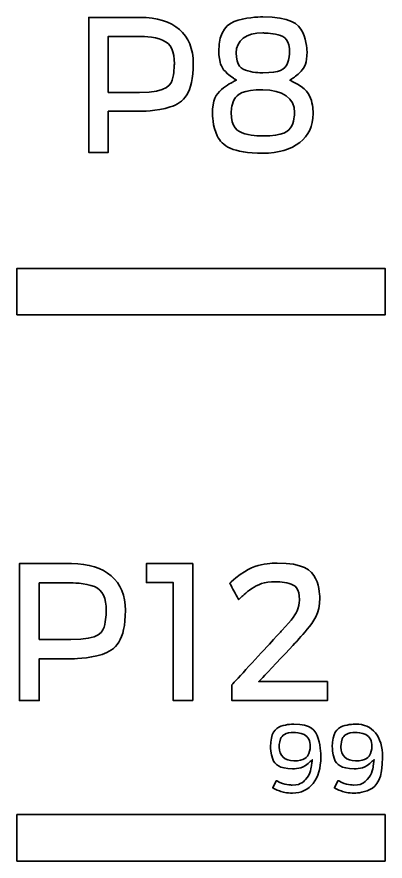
# Model space of a CAD drawing. Extents: x 6336 to 10269, y -393 to 3371.
# Drawn here: x 9128.63 to 9138.13, y 2079.19 to 2100.97 of the extents above; entities that cross this region are included whole.
import ezdxf

# ---------------------------------------------------------------- set-up
doc = ezdxf.new("R2010")
doc.units = 0
doc.header["$LTSCALE"] = 5
doc.layers.add('1', color=7, linetype='CONTINUOUS', true_color=0xffffff)

msp = doc.modelspace()

# ---------------------------------------------------------------- linework, layer by layer
at = {"layer": '1', "color": 7, "linetype": 'Continuous', "lineweight": 35}
for points, knots in [([(9133.178, 2099.77), (9133.178, 2100.526), (9132.677, 2100.96), (9131.805, 2100.96), (9131.805, 2100.96), (9131.805, 2100.96), (9130.482, 2100.96), (9130.482, 2100.96), (9130.482, 2100.96), (9130.482, 2100.96), (9130.482, 2097.475), (9130.482, 2097.475), (9130.482, 2097.475), (9130.482, 2097.475), (9130.984, 2097.475), (9130.984, 2097.475), (9130.984, 2097.475), (9130.984, 2097.475), (9130.984, 2098.538), (9130.984, 2098.538), (9130.984, 2098.538), (9130.984, 2098.538), (9131.805, 2098.538), (9131.805, 2098.538), (9131.805, 2098.538), (9132.677, 2098.538), (9133.178, 2098.987), (9133.178, 2099.77)], [0, 0, 0, 0, 0.125, 0.125, 0.125, 0.1875, 0.25, 0.25, 0.25, 0.3125, 0.375, 0.375, 0.375, 0.4375, 0.5, 0.5, 0.5, 0.5625, 0.625, 0.625, 0.625, 0.6875, 0.75, 0.75, 0.75, 0.875, 1, 1, 1, 1]), ([(9134.976, 2097.456), (9135.775, 2097.456), (9136.271, 2097.847), (9136.271, 2098.477), (9136.271, 2098.477), (9136.271, 2098.836), (9136.085, 2099.128), (9135.749, 2099.299), (9135.749, 2099.299), (9135.749, 2099.299), (9135.669, 2099.34), (9135.669, 2099.34), (9135.669, 2099.34), (9135.669, 2099.34), (9135.744, 2099.39), (9135.744, 2099.39), (9135.744, 2099.39), (9135.985, 2099.551), (9136.112, 2099.785), (9136.112, 2100.068), (9136.112, 2100.068), (9136.112, 2100.627), (9135.675, 2100.973), (9134.971, 2100.973), (9134.971, 2100.973), (9134.271, 2100.973), (9133.836, 2100.63), (9133.836, 2100.078), (9133.836, 2100.078), (9133.836, 2099.793), (9133.967, 2099.556), (9134.215, 2099.391), (9134.215, 2099.391), (9134.215, 2099.391), (9134.291, 2099.341), (9134.291, 2099.341), (9134.291, 2099.341), (9134.291, 2099.341), (9134.209, 2099.299), (9134.209, 2099.299), (9134.209, 2099.299), (9133.863, 2099.128), (9133.672, 2098.832), (9133.672, 2098.467), (9133.672, 2098.467), (9133.672, 2097.843), (9134.172, 2097.456), (9134.976, 2097.456)], [0, 0, 0, 0, 0.076923, 0.076923, 0.076923, 0.115385, 0.153846, 0.153846, 0.153846, 0.192308, 0.230769, 0.230769, 0.230769, 0.269231, 0.307692, 0.307692, 0.307692, 0.346154, 0.384615, 0.384615, 0.384615, 0.423077, 0.461538, 0.461538, 0.461538, 0.5, 0.538462, 0.538462, 0.538462, 0.576923, 0.615385, 0.615385, 0.615385, 0.653846, 0.692308, 0.692308, 0.692308, 0.730769, 0.769231, 0.769231, 0.769231, 0.807692, 0.846154, 0.846154, 0.846154, 0.923077, 1, 1, 1, 1]), ([(9130.984, 2099.026), (9130.984, 2099.026), (9130.984, 2100.471), (9130.984, 2100.471), (9130.984, 2100.471), (9130.984, 2100.471), (9131.791, 2100.471), (9131.791, 2100.471), (9131.791, 2100.471), (9132.533, 2100.471), (9132.689, 2100.084), (9132.689, 2099.76), (9132.689, 2099.76), (9132.689, 2099.425), (9132.533, 2099.026), (9131.791, 2099.026), (9131.791, 2099.026), (9131.791, 2099.026), (9130.984, 2099.026), (9130.984, 2099.026)], [0, 0, 0, 0, 0.166667, 0.166667, 0.166667, 0.25, 0.333333, 0.333333, 0.333333, 0.416667, 0.5, 0.5, 0.5, 0.583333, 0.666667, 0.666667, 0.666667, 0.833333, 1, 1, 1, 1]), ([(9134.285, 2100.044), (9134.285, 2100.37), (9134.537, 2100.558), (9134.976, 2100.558), (9134.976, 2100.558), (9135.412, 2100.558), (9135.663, 2100.37), (9135.663, 2100.044), (9135.663, 2100.044), (9135.663, 2099.718), (9135.412, 2099.53), (9134.976, 2099.53), (9134.976, 2099.53), (9134.537, 2099.53), (9134.285, 2099.718), (9134.285, 2100.044)], [0, 0, 0, 0, 0.2, 0.2, 0.2, 0.3, 0.4, 0.4, 0.4, 0.5, 0.6, 0.6, 0.6, 0.8, 1, 1, 1, 1]), ([(9134.971, 2099.092), (9135.486, 2099.092), (9135.793, 2098.874), (9135.793, 2098.51), (9135.793, 2098.51), (9135.793, 2098.123), (9135.495, 2097.901), (9134.976, 2097.901), (9134.976, 2097.901), (9134.455, 2097.901), (9134.156, 2098.123), (9134.156, 2098.51), (9134.156, 2098.51), (9134.156, 2098.874), (9134.461, 2099.092), (9134.971, 2099.092)], [0, 0, 0, 0, 0.2, 0.2, 0.2, 0.3, 0.4, 0.4, 0.4, 0.5, 0.6, 0.6, 0.6, 0.8, 1, 1, 1, 1]), ([(9128.627, 2093.284), (9128.627, 2093.284), (9138.127, 2093.284), (9138.127, 2093.284), (9138.127, 2093.284), (9138.127, 2093.284), (9138.127, 2094.484), (9138.127, 2094.484), (9138.127, 2094.484), (9138.127, 2094.484), (9128.627, 2094.484), (9128.627, 2094.484), (9128.627, 2094.484), (9128.627, 2094.484), (9128.627, 2093.284), (9128.627, 2093.284)], [0, 0, 0, 0, 0.2, 0.2, 0.2, 0.3, 0.4, 0.4, 0.4, 0.5, 0.6, 0.6, 0.6, 0.8, 1, 1, 1, 1]), ([(9128.627, 2093.284), (9128.627, 2093.284), (9138.127, 2093.284), (9138.127, 2093.284), (9138.127, 2093.284), (9138.127, 2093.284), (9138.127, 2094.484), (9138.127, 2094.484), (9138.127, 2094.484), (9138.127, 2094.484), (9128.627, 2094.484), (9128.627, 2094.484), (9128.627, 2094.484), (9128.627, 2094.484), (9128.627, 2093.284), (9128.627, 2093.284)], [0, 0, 0, 0, 0.2, 0.2, 0.2, 0.3, 0.4, 0.4, 0.4, 0.5, 0.6, 0.6, 0.6, 0.8, 1, 1, 1, 1]), ([(9131.426, 2085.661), (9131.426, 2086.427), (9130.919, 2086.866), (9130.035, 2086.866), (9130.035, 2086.866), (9130.035, 2086.866), (9128.693, 2086.866), (9128.693, 2086.866), (9128.693, 2086.866), (9128.693, 2086.866), (9128.693, 2083.334), (9128.693, 2083.334), (9128.693, 2083.334), (9128.693, 2083.334), (9129.202, 2083.334), (9129.202, 2083.334), (9129.202, 2083.334), (9129.202, 2083.334), (9129.202, 2084.412), (9129.202, 2084.412), (9129.202, 2084.412), (9129.202, 2084.412), (9130.035, 2084.412), (9130.035, 2084.412), (9130.035, 2084.412), (9130.919, 2084.412), (9131.426, 2084.867), (9131.426, 2085.661)], [0, 0, 0, 0, 0.125, 0.125, 0.125, 0.1875, 0.25, 0.25, 0.25, 0.3125, 0.375, 0.375, 0.375, 0.4375, 0.5, 0.5, 0.5, 0.5625, 0.625, 0.625, 0.625, 0.6875, 0.75, 0.75, 0.75, 0.875, 1, 1, 1, 1]), ([(9133.164, 2083.334), (9133.164, 2083.334), (9133.164, 2086.866), (9133.164, 2086.866), (9133.164, 2086.866), (9133.164, 2086.866), (9131.967, 2086.866), (9131.967, 2086.866), (9131.967, 2086.866), (9131.967, 2086.866), (9131.967, 2086.377), (9131.967, 2086.377), (9131.967, 2086.377), (9131.967, 2086.377), (9132.66, 2086.377), (9132.66, 2086.377), (9132.66, 2086.377), (9132.66, 2086.377), (9132.66, 2083.334), (9132.66, 2083.334), (9132.66, 2083.334), (9132.66, 2083.334), (9133.164, 2083.334), (9133.164, 2083.334)], [0, 0, 0, 0, 0.142857, 0.142857, 0.142857, 0.214286, 0.285714, 0.285714, 0.285714, 0.357143, 0.428571, 0.428571, 0.428571, 0.5, 0.571429, 0.571429, 0.571429, 0.642857, 0.714286, 0.714286, 0.714286, 0.857143, 1, 1, 1, 1]), ([(9136.637, 2083.823), (9136.637, 2083.823), (9134.868, 2083.823), (9134.868, 2083.823), (9134.868, 2083.823), (9134.868, 2083.823), (9135.821, 2084.835), (9135.821, 2084.835), (9135.821, 2084.835), (9136.105, 2085.137), (9136.442, 2085.582), (9136.442, 2085.982), (9136.442, 2085.982), (9136.442, 2086.528), (9136.011, 2086.881), (9135.344, 2086.881), (9135.344, 2086.881), (9134.933, 2086.881), (9134.499, 2086.703), (9134.154, 2086.393), (9134.154, 2086.393), (9134.154, 2086.393), (9134.118, 2086.361), (9134.118, 2086.361), (9134.118, 2086.361), (9134.118, 2086.361), (9134.348, 2085.938), (9134.348, 2085.938), (9134.348, 2085.938), (9134.348, 2085.938), (9134.405, 2085.994), (9134.405, 2085.994), (9134.405, 2085.994), (9134.67, 2086.248), (9135.003, 2086.401), (9135.295, 2086.401), (9135.295, 2086.401), (9135.691, 2086.401), (9135.918, 2086.229), (9135.918, 2085.929), (9135.918, 2085.929), (9135.918, 2085.728), (9135.74, 2085.42), (9135.464, 2085.143), (9135.464, 2085.143), (9135.464, 2085.143), (9134.173, 2083.738), (9134.173, 2083.738), (9134.173, 2083.738), (9134.173, 2083.738), (9134.173, 2083.334), (9134.173, 2083.334), (9134.173, 2083.334), (9134.173, 2083.334), (9136.637, 2083.334), (9136.637, 2083.334), (9136.637, 2083.334), (9136.637, 2083.334), (9136.637, 2083.823), (9136.637, 2083.823)], [0, 0, 0, 0, 0.0625, 0.0625, 0.0625, 0.09375, 0.125, 0.125, 0.125, 0.15625, 0.1875, 0.1875, 0.1875, 0.21875, 0.25, 0.25, 0.25, 0.28125, 0.3125, 0.3125, 0.3125, 0.34375, 0.375, 0.375, 0.375, 0.40625, 0.4375, 0.4375, 0.4375, 0.46875, 0.5, 0.5, 0.5, 0.53125, 0.5625, 0.5625, 0.5625, 0.59375, 0.625, 0.625, 0.625, 0.65625, 0.6875, 0.6875, 0.6875, 0.71875, 0.75, 0.75, 0.75, 0.78125, 0.8125, 0.8125, 0.8125, 0.84375, 0.875, 0.875, 0.875, 0.9375, 1, 1, 1, 1]), ([(9129.202, 2084.906), (9129.202, 2084.906), (9129.202, 2086.371), (9129.202, 2086.371), (9129.202, 2086.371), (9129.202, 2086.371), (9130.02, 2086.371), (9130.02, 2086.371), (9130.02, 2086.371), (9130.774, 2086.371), (9130.932, 2085.98), (9130.932, 2085.651), (9130.932, 2085.651), (9130.932, 2085.311), (9130.774, 2084.906), (9130.02, 2084.906), (9130.02, 2084.906), (9130.02, 2084.906), (9129.202, 2084.906), (9129.202, 2084.906)], [0, 0, 0, 0, 0.166667, 0.166667, 0.166667, 0.25, 0.333333, 0.333333, 0.333333, 0.416667, 0.5, 0.5, 0.5, 0.583333, 0.666667, 0.666667, 0.666667, 0.833333, 1, 1, 1, 1]), ([(9135.739, 2080.945), (9136.182, 2080.945), (9136.468, 2081.31), (9136.468, 2081.875), (9136.468, 2081.875), (9136.468, 2082.408), (9136.209, 2082.727), (9135.775, 2082.727), (9135.775, 2082.727), (9135.403, 2082.727), (9135.172, 2082.5), (9135.172, 2082.136), (9135.172, 2082.136), (9135.172, 2081.791), (9135.39, 2081.575), (9135.739, 2081.575), (9135.739, 2081.575), (9135.903, 2081.575), (9136.042, 2081.623), (9136.143, 2081.713), (9136.143, 2081.713), (9136.143, 2081.713), (9136.249, 2081.807), (9136.249, 2081.807), (9136.249, 2081.807), (9136.249, 2081.807), (9136.23, 2081.667), (9136.23, 2081.667), (9136.23, 2081.667), (9136.211, 2081.511), (9136.157, 2081.382), (9136.075, 2081.295), (9136.075, 2081.295), (9135.988, 2081.202), (9135.87, 2081.155), (9135.727, 2081.155), (9135.727, 2081.155), (9135.596, 2081.155), (9135.447, 2081.195), (9135.337, 2081.259), (9135.337, 2081.259), (9135.337, 2081.259), (9135.321, 2081.269), (9135.321, 2081.269), (9135.321, 2081.269), (9135.321, 2081.269), (9135.226, 2081.079), (9135.226, 2081.079), (9135.226, 2081.079), (9135.226, 2081.079), (9135.242, 2081.07), (9135.242, 2081.07), (9135.242, 2081.07), (9135.387, 2080.994), (9135.582, 2080.945), (9135.739, 2080.945)], [0, 0, 0, 0, 0.066667, 0.066667, 0.066667, 0.1, 0.133333, 0.133333, 0.133333, 0.166667, 0.2, 0.2, 0.2, 0.233333, 0.266667, 0.266667, 0.266667, 0.3, 0.333333, 0.333333, 0.333333, 0.366667, 0.4, 0.4, 0.4, 0.433333, 0.466667, 0.466667, 0.466667, 0.5, 0.533333, 0.533333, 0.533333, 0.566667, 0.6, 0.6, 0.6, 0.633333, 0.666667, 0.666667, 0.666667, 0.7, 0.733333, 0.733333, 0.733333, 0.766667, 0.8, 0.8, 0.8, 0.833333, 0.866667, 0.866667, 0.866667, 0.933333, 1, 1, 1, 1]), ([(9138.059, 2081.875), (9138.059, 2082.408), (9137.801, 2082.727), (9137.367, 2082.727), (9137.367, 2082.727), (9136.995, 2082.727), (9136.764, 2082.5), (9136.764, 2082.136), (9136.764, 2082.136), (9136.764, 2081.791), (9136.981, 2081.575), (9137.331, 2081.575), (9137.331, 2081.575), (9137.494, 2081.575), (9137.634, 2081.623), (9137.735, 2081.713), (9137.735, 2081.713), (9137.735, 2081.713), (9137.841, 2081.809), (9137.841, 2081.809), (9137.841, 2081.809), (9137.841, 2081.809), (9137.822, 2081.667), (9137.822, 2081.667), (9137.822, 2081.667), (9137.802, 2081.51), (9137.748, 2081.381), (9137.666, 2081.295), (9137.666, 2081.295), (9137.579, 2081.203), (9137.462, 2081.155), (9137.318, 2081.155), (9137.318, 2081.155), (9137.188, 2081.155), (9137.039, 2081.195), (9136.93, 2081.259), (9136.93, 2081.259), (9136.93, 2081.259), (9136.913, 2081.269), (9136.913, 2081.269), (9136.913, 2081.269), (9136.913, 2081.269), (9136.817, 2081.079), (9136.817, 2081.079), (9136.817, 2081.079), (9136.817, 2081.079), (9136.833, 2081.07), (9136.833, 2081.07), (9136.833, 2081.07), (9136.978, 2080.994), (9137.174, 2080.945), (9137.331, 2080.945), (9137.331, 2080.945), (9137.773, 2080.945), (9138.059, 2081.31), (9138.059, 2081.875)], [0, 0, 0, 0, 0.066667, 0.066667, 0.066667, 0.1, 0.133333, 0.133333, 0.133333, 0.166667, 0.2, 0.2, 0.2, 0.233333, 0.266667, 0.266667, 0.266667, 0.3, 0.333333, 0.333333, 0.333333, 0.366667, 0.4, 0.4, 0.4, 0.433333, 0.466667, 0.466667, 0.466667, 0.5, 0.533333, 0.533333, 0.533333, 0.566667, 0.6, 0.6, 0.6, 0.633333, 0.666667, 0.666667, 0.666667, 0.7, 0.733333, 0.733333, 0.733333, 0.766667, 0.8, 0.8, 0.8, 0.833333, 0.866667, 0.866667, 0.866667, 0.933333, 1, 1, 1, 1]), ([(9135.773, 2081.778), (9135.535, 2081.778), (9135.392, 2081.911), (9135.392, 2082.134), (9135.392, 2082.134), (9135.392, 2082.365), (9135.544, 2082.51), (9135.788, 2082.51), (9135.788, 2082.51), (9136.086, 2082.51), (9136.194, 2082.294), (9136.194, 2082.149), (9136.194, 2082.149), (9136.194, 2081.965), (9136.049, 2081.778), (9135.773, 2081.778)], [0, 0, 0, 0, 0.2, 0.2, 0.2, 0.3, 0.4, 0.4, 0.4, 0.5, 0.6, 0.6, 0.6, 0.8, 1, 1, 1, 1]), ([(9137.364, 2081.778), (9137.126, 2081.778), (9136.984, 2081.911), (9136.984, 2082.134), (9136.984, 2082.134), (9136.984, 2082.365), (9137.136, 2082.51), (9137.38, 2082.51), (9137.38, 2082.51), (9137.677, 2082.51), (9137.785, 2082.294), (9137.785, 2082.149), (9137.785, 2082.149), (9137.785, 2081.965), (9137.64, 2081.778), (9137.364, 2081.778)], [0, 0, 0, 0, 0.2, 0.2, 0.2, 0.3, 0.4, 0.4, 0.4, 0.5, 0.6, 0.6, 0.6, 0.8, 1, 1, 1, 1]), ([(9128.627, 2079.191), (9128.627, 2079.191), (9138.127, 2079.191), (9138.127, 2079.191), (9138.127, 2079.191), (9138.127, 2079.191), (9138.127, 2080.392), (9138.127, 2080.392), (9138.127, 2080.392), (9138.127, 2080.392), (9128.627, 2080.392), (9128.627, 2080.392), (9128.627, 2080.392), (9128.627, 2080.392), (9128.627, 2079.191), (9128.627, 2079.191)], [0, 0, 0, 0, 0.2, 0.2, 0.2, 0.3, 0.4, 0.4, 0.4, 0.5, 0.6, 0.6, 0.6, 0.8, 1, 1, 1, 1]), ([(9128.627, 2079.191), (9128.627, 2079.191), (9138.127, 2079.191), (9138.127, 2079.191), (9138.127, 2079.191), (9138.127, 2079.191), (9138.127, 2080.392), (9138.127, 2080.392), (9138.127, 2080.392), (9138.127, 2080.392), (9128.627, 2080.392), (9128.627, 2080.392), (9128.627, 2080.392), (9128.627, 2080.392), (9128.627, 2079.191), (9128.627, 2079.191)], [0, 0, 0, 0, 0.2, 0.2, 0.2, 0.3, 0.4, 0.4, 0.4, 0.5, 0.6, 0.6, 0.6, 0.8, 1, 1, 1, 1])]:
    msp.add_open_spline(points, degree=3, knots=knots, dxfattribs=at)

doc.saveas('drawing.dxf')
